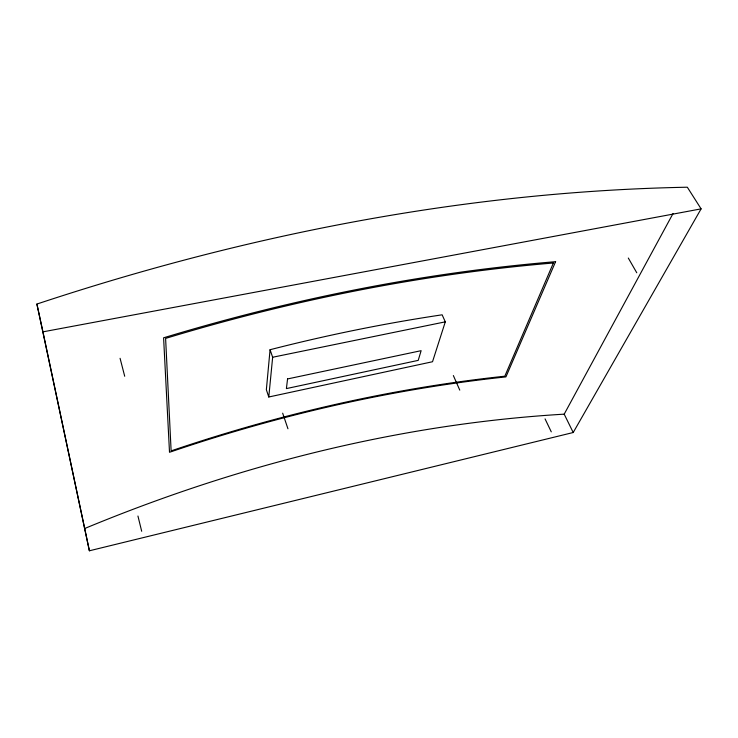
<?xml version="1.0" encoding="UTF-8"?>
<svg xmlns="http://www.w3.org/2000/svg" width="738" height="738" viewBox="0 0 738 738"><rect width="100%" height="100%" fill="white"/><g stroke="black" fill="none" stroke-linecap="round" stroke-linejoin="round"><path stroke-width="1.11" d="M270.071 349.72L266.353 389.719L268.78 396.998L432.523 361.74L445.3 321.851L442.136 314.812C384.24 323.447 326.759 335.163 270.071 349.72L272.654 357.247L268.78 396.998M573.214 432.514L701.1 208.863L687.327 187.212C466.019 191.456 246.658 234.472 36.9 304.056L89.39 550.788L573.214 432.514L564.201 414.156L673.028 213.55M84.566 528.565C236.999 465.291 399.175 423.981 564.201 414.156M272.654 357.247L445.3 321.851M36.9 304.056L42.952 331.842L701.1 208.863M628.306 258.042L636.765 272.774M545.059 418.889L551.277 431.85M453.363 375.559L459.774 390.125M282.672 413.188L287.949 428.769M120.073 358.308L124.704 376.26M137.941 516.019L141.687 531.268M42.952 331.842L89.39 550.788M287.571 378.935L286.39 388.594L418.215 360.375L421.13 350.679L287.571 378.935M553.389 262.996L504.81 376.205C391.232 388.345 279.222 414.138 171.124 450.89L165.607 338.41C291.824 300.163 421.915 274.029 553.389 262.996M555.603 261.676L505.927 376.897C391.398 389.055 278.457 415.107 169.509 452.283L163.596 337.81C291.169 299.102 422.69 272.691 555.603 261.676"/></g></svg>
